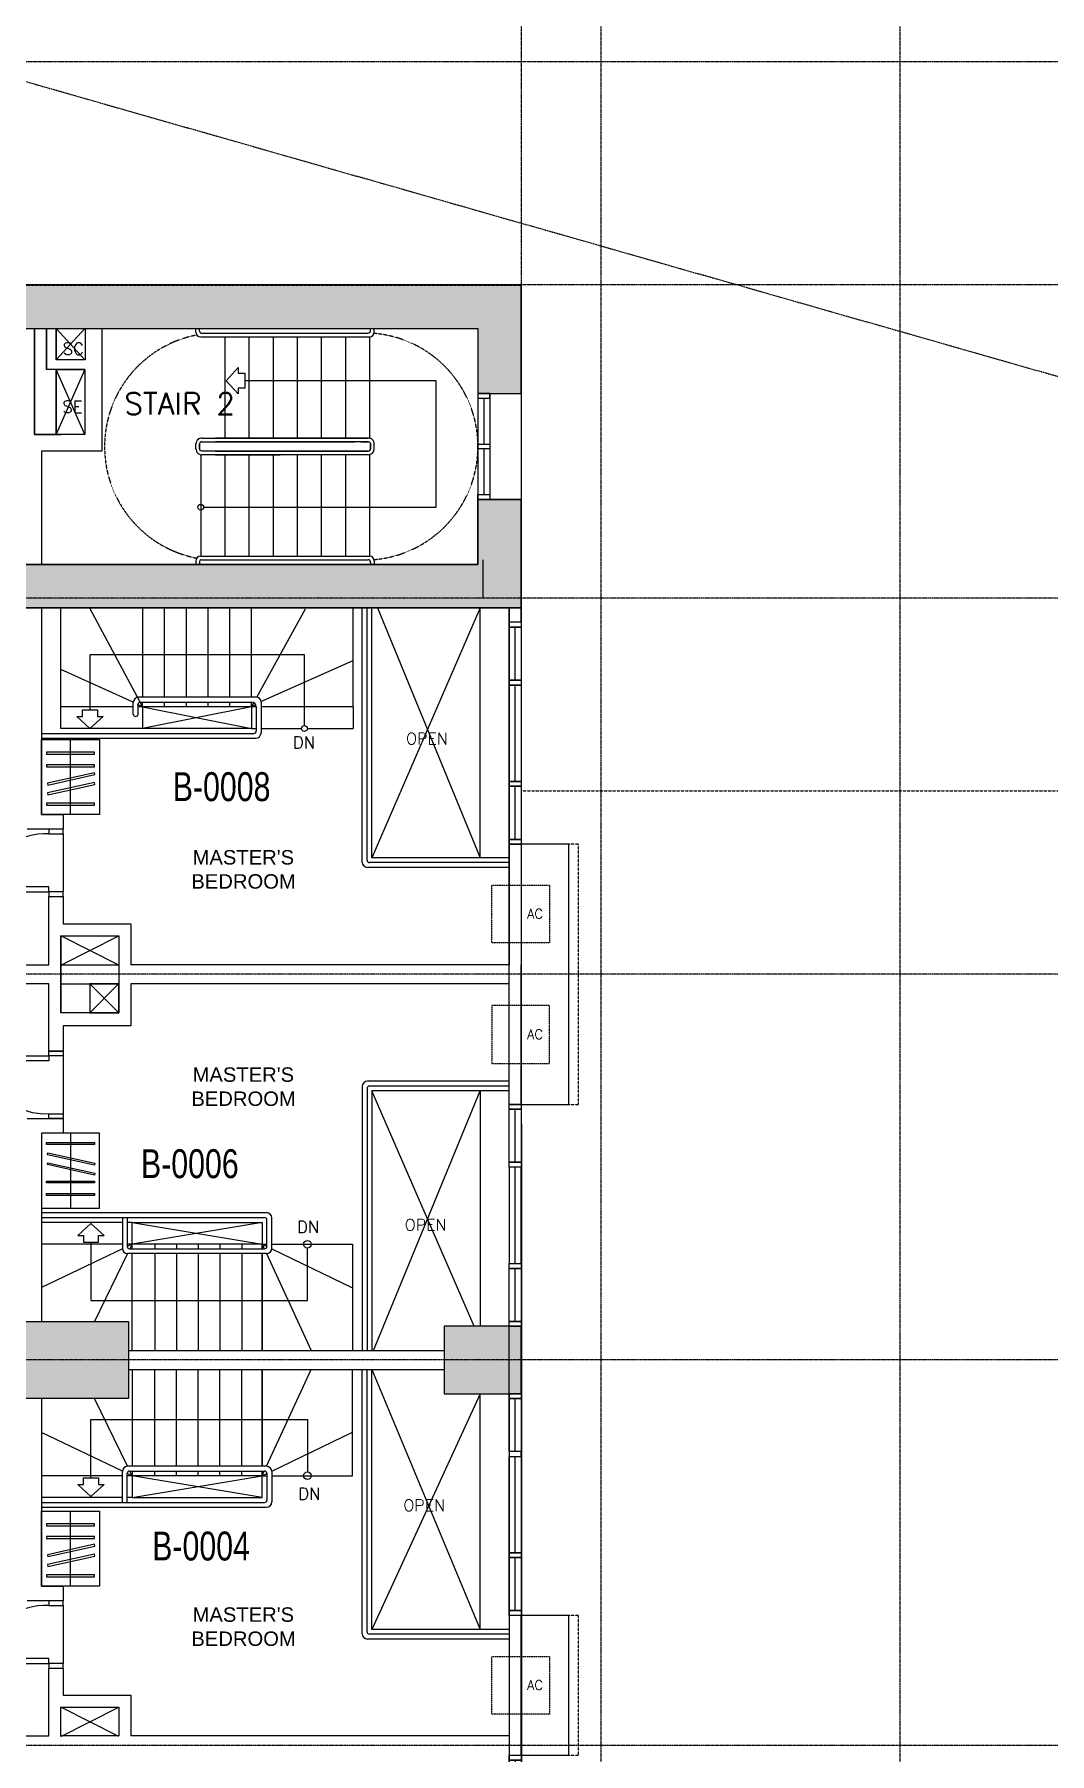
# Model space of a CAD drawing. Header units: inches. Extents: x -189245 to 740841, y -215444 to 469401.
# Drawn here: x -36917 to -26388, y -107064 to -89232 of the extents above; entities that cross this region are included whole.
import ezdxf
from ezdxf.enums import TextEntityAlignment as Align

# ---------------------------------------------------------------- set-up
doc = ezdxf.new("R2010")
doc.units = ezdxf.units.IN
doc.header["$LTSCALE"] = 10
doc.header["$MEASUREMENT"] = 0
for name, pattern in [('GRID NORMAL$0$GRID BASEMENT$0$GRID GROUND$0$GRID$0$$0$PHANTOM', [2.5, 1.25, -0.25, 0.25, -0.25, 0.25, -0.25]), ('HIDDEN', [0.375, 0.25, -0.125]), ('HIDDEN2', [0.1875, 0.125, -0.0625]), ('LEOJ', [0.3, 0.2, -0.1])]:
    doc.linetypes.add(name, pattern=pattern)
for name, color, linetype in [('3', 252, 'Continuous'), ('A - Wheel Stop', 2, 'Continuous'), ('A-BEAM', 1, 'Continuous'), ('A-CMU WALL', 4, 'Continuous'), ('A-COLUMN HATCH', 252, 'Continuous'), ('A-DOOR', 1, 'Continuous'), ('A-EQUIPMENT', 2, 'Continuous'), ('A-EQUIPTMENT', 1, 'Continuous'), ('A-FIX', 1, 'Continuous'), ('A-GRID', 8, 'Continuous'), ('A-HATCH-RC', 252, 'Continuous'), ('A-RAILING', 2, 'Continuous'), ('A-SHEARWALL', 6, 'Continuous'), ('A-STAIR', 1, 'Continuous'), ('A-TEXT', 3, 'Continuous'), ('A-UNIT NUMBER', 2, 'Continuous'), ('A-WINDOW', 2, 'Continuous'), ('CABINET', 1, 'Continuous'), ('COLUMN', 6, 'Continuous'), ('CROM-HATCH', 35, 'Continuous'), ('GRID BASEMENT$0$A-PROPERTY LINE', 1, 'Continuous'), ('TEXT', 3, 'Continuous'), ('TSG- Beam', 4, 'LEOJ'), ('TSG- DIM BODY PLANS', 1, 'Continuous'), ('TSG- plaster', 4, 'Continuous'), ('TSG-DIM_WINDWS', 1, 'Continuous')]:
    doc.layers.add(name, color=color, linetype=linetype)
doc.layers.add('DEFPOINT', color=7, linetype='Continuous', plot=False)
doc.styles.add('ARIAL', font='ARIAL.TTF', dxfattribs={"width": 0.75})
doc.styles.add('PRSP_Simplex', font='simplex.shx')

# ---------------------------------------------------------------- blocks, each defined once
blk = doc.blocks.new('door600')
at = {"color": 2}
for points in [[(50, 150), (100, 150), (100, 750), (50, 750)], [(50, 150), (0, 150), (0, 0), (50, 0)], [(700, 150), (650, 150), (650, 0), (700, 0)]]:
    blk.add_lwpolyline(points, close=True, dxfattribs=at)
at = {"color": 1}
blk.add_arc((100, 198), 552, 355.0209, 90, dxfattribs=at)
blk = doc.blocks.new('A$C0D0123DD')
at = {"layer": 'A - Wheel Stop', "linetype": 'Continuous'}
for points in [[(-125, 1100), (-125, 1050), (0, 1050), (0, 1100)], [(-125, 525), (-125, 575), (0, 575), (0, 525)], [(-125, 0), (-125, 50), (0, 50), (0, 0)]]:
    blk.add_lwpolyline(points, close=True, dxfattribs=at)
at = {"layer": 'A-WINDOW', "color": 1, "linetype": 'Continuous'}
for p, q in [((-125, 1100), (-125, 0)), ((0, 1100), (0, 0))]:
    blk.add_line(p, q, dxfattribs=at)
at = {"layer": 'A-WINDOW', "color": 2, "linetype": 'Continuous'}
for p, q in [((-62, 1050), (-62, 575)), ((-62, 525), (-62, 50))]:
    blk.add_line(p, q, dxfattribs=at)
blk = doc.blocks.new('WINDOW @ SHEARWALL')
at = {"layer": 'A - Wheel Stop', "linetype": 'Continuous'}
blk.add_blockref('A$C0D0123DD', (0, 0), dxfattribs=at)
blk = doc.blocks.new('A$C4AF21D53')
at = {"layer": 'A-CMU WALL'}
for p, q in [((-125, -2150), (-125, 0)), ((0, -2150), (0, 0)), ((-125, -14050), (-125, -11600)), ((0, -14050), (0, -11600))]:
    blk.add_line(p, q, dxfattribs=at)
for points in [[(0, 0), (-125, 0), (-125, -800), (0, -800)], [(0, -5900), (-125, -5900), (-125, -6600), (0, -6600)], [(0, -8900), (-125, -8900), (-125, -11600), (0, -11600)], [(0, -13850), (-125, -13850), (-125, -14050), (0, -14050)]]:
    blk.add_lwpolyline(points, close=True, dxfattribs=at)
at = {"layer": 'A-WINDOW', "color": 2, "linetype": 'Continuous'}
for p, q in [((-62, -1450), (-62, -850)), ((-62, -1500), (-62, -1450)), ((-62, -2100), (-62, -1500)), ((-125, -5900), (-125, -3600)), ((-62, -3650), (-62, -4200)), ((0, -5900), (0, -3600)), ((-62, -4250), (-62, -5250)), ((-62, -5300), (-62, -5850)), ((-62, -6650), (-62, -7200)), ((-62, -7250), (-62, -8250)), ((-62, -8300), (-62, -8850)), ((-125, -10443), (-125, -10350)), ((0, -10443), (0, -10350)), ((-62, -11650), (-62, -12200)), ((-62, -12250), (-62, -13250)), ((-62, -13300), (-62, -13850))]:
    blk.add_line(p, q, dxfattribs=at)
for points in [[(-125, -800), (0, -800), (0, -850), (-125, -850)], [(0, -1450), (-125, -1450), (-125, -1500), (0, -1500)], [(0, -2100), (-125, -2100), (-125, -2150), (0, -2150)], [(-125, -2150), (0, -2150), (0, -2100), (-125, -2100)], [(-125, -3650), (0, -3650), (0, -3600), (-125, -3600)], [(-125, -4250), (0, -4250), (0, -4200), (-125, -4200)], [(0, -5300), (-125, -5300), (-125, -5250), (0, -5250)], [(0, -5850), (-125, -5850), (-125, -5900), (0, -5900)], [(-125, -6650), (0, -6650), (0, -6600), (-125, -6600)], [(0, -7200), (-125, -7200), (-125, -7250), (0, -7250)], [(0, -8250), (-125, -8250), (-125, -8300), (0, -8300)], [(-125, -8900), (0, -8900), (0, -8850), (-125, -8850)], [(-125, -11650), (0, -11650), (0, -11600), (-125, -11600)], [(0, -12200), (-125, -12200), (-125, -12250), (0, -12250)], [(0, -13250), (-125, -13250), (-125, -13300), (0, -13300)]]:
    blk.add_lwpolyline(points, close=True, dxfattribs=at)
at = {"layer": 'A-WINDOW', "color": 1, "linetype": 'Continuous'}
for points in [[(-125, -1450), (0, -1450), (0, -850), (-125, -850)], [(-125, -2100), (0, -2100), (0, -1500), (-125, -1500)], [(-125, -4200), (0, -4200), (0, -3650), (-125, -3650)], [(-125, -5250), (0, -5250), (0, -4250), (-125, -4250)], [(-125, -5850), (0, -5850), (0, -5300), (-125, -5300)], [(-125, -7200), (0, -7200), (0, -6650), (-125, -6650)], [(0, -8250), (-125, -8250), (-125, -7250), (0, -7250)], [(-125, -8850), (0, -8850), (0, -8300), (-125, -8300)], [(-125, -12200), (0, -12200), (0, -11650), (-125, -11650)], [(-125, -13250), (0, -13250), (0, -12250), (-125, -12250)], [(-125, -13850), (0, -13850), (0, -13300), (-125, -13300)]]:
    blk.add_lwpolyline(points, close=True, dxfattribs=at)
blk = doc.blocks.new('A$C39692B5D')
at = {"layer": 'CABINET', "color": 2, "linetype": 'HIDDEN', "ltscale": 500}
blk.add_line((300, 0), (300, 780), dxfattribs=at)
at = {"layer": 'CABINET', "color": 1, "linetype": 'Continuous'}
blk.add_lwpolyline([(600, 0), (0, 0), (0, 780), (600, 780)], close=True, dxfattribs=at)
at = {"layer": 'CABINET', "color": 2}
for points in [[(550, 627), (550, 647), (50, 647), (50, 627)], [(550, 497), (550, 517), (50, 517), (50, 497)], [(553, 415), (549, 435), (61, 327), (65, 307)], [(553, 313), (549, 332), (61, 225), (65, 205)], [(550, 99), (550, 119), (50, 119), (50, 99)]]:
    blk.add_lwpolyline(points, close=True, dxfattribs=at)

msp = doc.modelspace()

# ---------------------------------------------------------------- hatches: boundary and pattern name
at = {"layer": 'COLUMN'}
h = msp.add_hatch(color=253, dxfattribs=at)
h.paths.add_polyline_path([(-43716.96423, -115430.85693), (-43716.96423, -116530.85693), (-43016.96423, -116530.85693), (-43016.96423, -115430.85693)])
h.paths.add_polyline_path([(-37042.0004, -128580.85704), (-35942.00081, -128580.85693), (-35942.00053, -129380.85693), (-37042.0004, -129380.85704)])
h.paths.add_polyline_path([(-43717.0004, -124630.85693), (-42717.0004, -124630.85693), (-42717.0004, -125330.85693), (-43717.0004, -125330.85693)])
h.paths.add_polyline_path([(-43717.0004, -107330.85693), (-42717.0004, -107330.85693), (-42717.0004, -106630.85693), (-43717.0004, -106630.85693)])
h.paths.add_polyline_path([(-43717.0004, -99330.85985), (-42817.0004, -99330.85985), (-42817.0004, -98630.85985), (-43717.0004, -98630.85985)])
h.paths.add_polyline_path([(-43717.0004, -95230.85693), (-42917.0004, -95230.85693), (-42917.0004, -94530.85693), (-43717.0004, -94530.85693)])
h.paths.add_polyline_path([(-22292.0004, -117730.85693), (-21592.0004, -117730.85693), (-21592.0004, -116730.85693), (-22292.0004, -116730.85693)])
h.paths.add_polyline_path([(-10292.0004, -117730.85693), (-9592.0004, -117730.85693), (-9592.0004, -116730.85693), (-10292.0004, -116730.85693)])
h.paths.add_polyline_path([(-13291.64226, -110230.85693), (-12591.64226, -110230.85693), (-12591.64226, -109230.85693), (-13291.64226, -109230.85693)])
h.paths.add_polyline_path([(-16292.0004, -117730.85693), (-15592.0004, -117730.85693), (-15592.0004, -116730.85693), (-16292.0004, -116730.85693)])
h.paths.add_polyline_path([(-37042.0004, -102580.85693), (-35942.00081, -102580.85683), (-35942.00053, -103380.85683), (-37042.0004, -103380.85693)])
h.paths.add_polyline_path([(-32667.0004, -103330.85693), (-31867.0004, -103330.85693), (-31867.0004, -102630.85693), (-32667.0004, -102630.85693)])
h.paths.add_polyline_path([(-32667.0004, -129330.85693), (-31867.0004, -129330.85693), (-31867.0004, -128630.85693), (-32667.0004, -128630.85693)])
h.paths.add_polyline_path([(-19292.0004, -110230.85693), (-18592.0004, -110230.85693), (-18592.0004, -109230.85693), (-19292.0004, -109230.85693)])
h.paths.add_polyline_path([(-25292.0004, -110230.85693), (-24592.0004, -110230.85693), (-24592.0004, -109230.85693), (-25292.0004, -109230.85693)])
h.paths.add_polyline_path([(-28292.00041, -117730.85693), (-27592.00041, -117730.85693), (-27592.00041, -116730.85693), (-28292.00041, -116730.85693)])
h.paths.add_polyline_path([(-10292.0004, -122730.85693), (-9592.0004, -122730.85693), (-9592.0004, -121730.85693), (-10292.0004, -121730.85693)])
h.paths.add_polyline_path([(-16292.0004, -122730.85693), (-15592.0004, -122730.85693), (-15592.0004, -121730.85693), (-16292.0004, -121730.85693)])
h.paths.add_polyline_path([(-22292.0004, -122730.85693), (-21592.0004, -122730.85693), (-21592.0004, -121730.85693), (-22292.0004, -121730.85693)])
h.paths.add_polyline_path([(-28292.00041, -122730.85693), (-27592.00041, -122730.85693), (-27592.00041, -121730.85693), (-28292.00041, -121730.85693)])
h.paths.add_polyline_path([(-32667.0004, -109930.85693), (-31867.0004, -109930.85693), (-31867.0004, -109230.85693), (-32667.0004, -109230.85693)])
h.paths.add_polyline_path([(-43717.0004, -132626.32537), (-42817.0004, -132626.32537), (-42817.0004, -133326.32537), (-43717.0004, -133326.32537)])
h.paths.add_polyline_path([(-43717.0004, -136730.85693), (-42917.0004, -136730.85693), (-42917.0004, -137430.85693), (-43717.0004, -137430.85693)])
h.paths.add_polyline_path([(-32667.0004, -122030.85693), (-32667.0004, -122730.85693), (-31867.0004, -122730.85693), (-31867.0004, -122030.85693)])
edge = h.paths.add_edge_path()
edge.add_line((-32666.24158, -109880.85693), (-32667.0004, -109230.85693))
edge.add_line((-32667.0004, -109230.85693), (-31867.0004, -109230.85693))
at = {"layer": 'TSG- Beam'}
for points in [[(-32317.0004, -92281.32362), (-32317.0004, -92955.85693), (-31867.0004, -92955.85693), (-31867.0004, -91830.85693), (-37042.0004, -91830.85693), (-37042.0004, -92230.85693), (-37042.0004, -92281.32362)], [(-31867.0004, -94731.32362), (-31867.0004, -94056.32362), (-32317.0004, -94056.32362), (-32317.0004, -94730.85693), (-37042.0004, -94730.85693), (-37042.0004, -95180.85693), (-31867.0004, -95180.85693)]]:
    msp.add_hatch(color=254, dxfattribs=at).paths.add_polyline_path(points)

# ---------------------------------------------------------------- linework, layer by layer
at = {"layer": '3', "color": 251, "linetype": 'GRID NORMAL$0$GRID BASEMENT$0$GRID GROUND$0$GRID$0$$0$PHANTOM', "flags": 128}
msp.add_lwpolyline([(7365.33214, -102410.09833), (6901.34932, -111087.70284), (7283.00817, -123191.68716), (8258.22275, -131262.98548), (-46405.56199, -144611.52616), (-47662.69608, -137766.00106), (-48617.76909, -130468.23184), (-49198.13495, -123131.14962), (-49401.71809, -115793.97347), (-49225.53343, -108466.09117), (-48670.94761, -101137.04386), (-47743.29586, -93855.89956), (-46509.51481, -87006.12699), (7384.28652, -102402.90192)], dxfattribs=at)
at = {"layer": 'A-BEAM', "color": 4}
msp.add_lwpolyline([(-31867.0004, -105630.8603), (-31992.0004, -105630.8603), (-31992.0004, -107080.85737), (-31867.0004, -107080.85737)], close=True, dxfattribs=at)
at = {"layer": 'A-CMU WALL', "linetype": 'Continuous'}
for p, q in [((-36691.99139, -92281.32362), (-36691.99139, -92606.32362)), ((-36691.99139, -92706.32362), (-36691.99139, -93380.05326)), ((-31867.0004, -106880.85693), (-31867.0004, -107080.85693))]:
    msp.add_line(p, q, dxfattribs=at)
at = {"layer": 'A-CMU WALL', "color": 1, "linetype": 'Continuous'}
for p, q in [((-36392.98237, -92281.32362), (-36691.99139, -92606.32362)), ((-36392.98237, -92606.32362), (-36691.99139, -92281.32362)), ((-36392.98237, -92706.32362), (-36691.99139, -93380.05326)), ((-36392.53856, -93381.05326), (-36691.99139, -92706.32362))]:
    msp.add_line(p, q, dxfattribs=at)
at = {"layer": 'A-CMU WALL', "color": 1}
for p, q in [((-33417.0004, -95071.88939), (-33412.28131, -95080.85693)), ((-32292.1804, -95180.85694), (-33417.0004, -97771.88939)), ((-33359.65721, -95180.85693), (-32292.1804, -97771.88939)), ((-32292.1804, -97771.88939), (-32292.1804, -95180.85694)), ((-32357.29843, -102630.85693), (-33417.0004, -100189.8244)), ((-33400.85613, -102880.85693), (-32292.1804, -100189.8244)), ((-33417.0004, -103080.85693), (-32292.1804, -105774.88717)), ((-32292.1804, -103330.85693), (-33417.0004, -105774.88717))]:
    msp.add_line(p, q, dxfattribs=at)
at = {"layer": 'A-CMU WALL'}
for p, q in [((-31867.0004, -95080.85693), (-31867.14229, -95330.85985)), ((-31992.03657, -97630.85985), (-31992.03657, -98880.85693)), ((-31867.0004, -97630.85985), (-31867.0004, -99080.85693)), ((-36642.0004, -98884.39185), (-36642.0004, -99200.31022)), ((-31867.0004, -100330.85401), (-31867.0004, -98880.85693)), ((-31867.0004, -103077.41043), (-31867.14229, -102627.40751)), ((-31867.0004, -102877.41043), (-31867.14229, -103327.41335)), ((-31867.0004, -105630.85985), (-31867.0004, -107080.85693))]:
    msp.add_line(p, q, dxfattribs=at)
at = {"layer": 'A-CMU WALL', "ltscale": 100}
msp.add_line((-31867.0004, -99230.85693), (-31867.0004, -99080.85693), dxfattribs=at)
at = {"layer": 'A-CMU WALL', "linetype": 'Continuous'}
for points in [[(-36392.98237, -92706.32362), (-36791.99139, -92706.32362), (-36791.99139, -92281.32362)], [(-36392.98237, -92606.32362), (-36691.99139, -92606.32362)]]:
    msp.add_lwpolyline(points, dxfattribs=at)
at = {"layer": 'A-CMU WALL', "color": 8, "linetype": 'Continuous'}
msp.add_lwpolyline([(-36392.98237, -92706.32362), (-36691.99139, -92706.32362)], dxfattribs=at)
at = {"layer": 'A-CMU WALL'}
for points in [[(-36642.0004, -98883.24286), (-36642.0004, -99380.87881), (-36641.97837, -98884.88939), (-36642.00069, -98580.88924), (-36041.86194, -98580.88939), (-36041.86194, -99080.71293), (-36041.86194, -99080.71293), (-36041.86194, -99080.71293), (-36041.86194, -99380.88939), (-36642.0004, -99380.87881), (-36642.0004, -98883.24286), (-36642.0004, -98883.24286)], [(-36642.0004, -98580.86183), (-36642.0004, -99381.85197)]]:
    msp.add_lwpolyline(points, dxfattribs=at)
for points in [[(-36042.03657, -99080.85693), (-36042.03657, -99381.85693), (-36642.0004, -99381.85693), (-36642.0004, -99080.85693)], [(-36042.0004, -106880.85693), (-36642.0004, -106880.85693), (-36642.0004, -106580.85693), (-36042.0004, -106580.85693)]]:
    msp.add_lwpolyline(points, close=True, dxfattribs=at)
at = {"layer": 'A-COLUMN HATCH'}
msp.add_line((-32267.0004, -94680.85693), (-32267.0004, -95080.85693), dxfattribs=at)
at = {"layer": 'A-DOOR'}
for p, q in [((-36617.0004, -99818.90333), (-36617.0004, -100427.87087)), ((-36617.0004, -105527.87323), (-36617.0004, -106127.87323))]:
    msp.add_line(p, q, dxfattribs=at)
at = {"layer": 'A-EQUIPMENT', "ltscale": 100}
for points in [[(-31872.91381, -100330.85395), (-31372.91381, -100330.85395), (-31372.91381, -97630.8598), (-31872.9138, -97630.8598)], [(-31872.91381, -107080.85687), (-31372.91381, -107080.85687), (-31372.91381, -105630.8598), (-31872.9138, -105630.8598)]]:
    msp.add_lwpolyline(points, dxfattribs=at)
at = {"layer": 'A-EQUIPTMENT', "linetype": 'HIDDEN'}
for points in [[(-31372.91381, -100330.85395), (-31272.91381, -100330.85395), (-31272.91381, -97630.8598), (-31372.91381, -97630.8598)], [(-31372.91381, -107080.85687), (-31272.91381, -107080.85687), (-31272.91381, -105630.8598), (-31372.91381, -105630.8598)]]:
    msp.add_lwpolyline(points, dxfattribs=at)
at = {"layer": 'A-EQUIPTMENT', "color": 1, "linetype": 'HIDDEN2'}
for points in [[(-31572.9138, -98655.85687), (-32172.9138, -98655.85687), (-32172.9138, -98055.85687), (-31572.9138, -98055.85687)], [(-31572.9138, -99305.85687), (-32172.9138, -99305.85687), (-32172.9138, -99905.85687), (-31572.9138, -99905.85687)], [(-31572.9138, -106655.85687), (-32172.9138, -106655.85687), (-32172.9138, -106055.85687), (-31572.9138, -106055.85687)]]:
    msp.add_lwpolyline(points, close=True, dxfattribs=at)
at = {"layer": 'A-FIX', "color": 1}
for p, q in [((-36642.0004, -98884.39184), (-36042.0004, -98580.86183)), ((-36042.0004, -98884.38694), (-36641.92806, -98580.86183)), ((-36042.03657, -99077.32692), (-36341.86194, -99380.30116)), ((-36341.7906, -99080.93479), (-36042.03657, -99381.85693)), ((-36642.0004, -106884.39184), (-36042.0004, -106580.86183)), ((-36042.0004, -106884.39184), (-36641.92806, -106580.86183))]:
    msp.add_line(p, q, dxfattribs=at)
for points in [[(-36641.92806, -98580.85693), (-36042.0004, -98580.86183), (-36042.0004, -98884.38694), (-36642.0004, -98884.38694)], [(-36341.93117, -99380.8841), (-36041.86194, -99380.88727), (-36041.86194, -99080.93479), (-36341.86194, -99080.93479)]]:
    msp.add_lwpolyline(points, close=True, dxfattribs=at)
at = {"layer": 'A-GRID', "linetype": 'GRID NORMAL$0$GRID BASEMENT$0$GRID GROUND$0$GRID$0$$0$PHANTOM'}
for p, q in [((-31042.0004, -82882.74088), (-31042.0004, -143550.89361)), ((-27942.0004, -82882.74088), (-27942.00042, -143550.89361)), ((-31867.0004, -84382.67838), (-31867.0004, -143551.15966)), ((8258.22275, -89518.32359), (-53786.76847, -89518.32359)), ((8258.22275, -91830.8569), (-53786.76847, -91830.8569)), ((8258.22275, -95080.8569), (-53786.76847, -95080.8569)), ((8258.22275, -98980.8569), (-53786.76847, -98980.8569)), ((8258.22275, -102980.8569), (-53786.76847, -102980.8569)), ((8258.22275, -106980.8569), (-53786.76847, -106980.8569)), ((8258.22275, -106980.8569), (-53786.76847, -106980.8569))]:
    msp.add_line(p, q, dxfattribs=at)
at = {"layer": 'A-HATCH-RC', "color": 4, "lineweight": 0, "ltscale": 500}
for p, q in [((-31867.0004, -98880.85693), (-31867.0004, -97630.85985)), ((-31867.0004, -99080.85693), (-31867.0004, -100330.85401)), ((-31867.0004, -106880.85693), (-31867.0004, -105630.85985))]:
    msp.add_line(p, q, dxfattribs=at)
at = {"layer": 'A-RAILING'}
for p, q in [((-33517.0004, -95080.85693), (-33517.0004, -95071.88939)), ((-33517.0004, -97816.88939), (-33517.0004, -95180.85693)), ((-33467.0004, -95080.85693), (-33467.0004, -95071.88939)), ((-33467.0004, -97796.88939), (-33467.0004, -95180.85693)), ((-34616.0004, -96106.82448), (-35836.0004, -96106.82448)), ((-35891.0004, -96281.82448), (-35891.0004, -96161.82448)), ((-35841.0004, -96281.82448), (-35841.0004, -96181.82448)), ((-35816.0004, -96156.82448), (-34666.0004, -96156.82448)), ((-34616.0004, -96206.82448), (-34616.0004, -96457.10414)), ((-34566.0004, -96156.82448), (-34566.0004, -96477.10414)), ((-36842.0004, -96482.10414), (-34641.0004, -96482.10414)), ((-36842.0004, -96532.10414), (-34621.0004, -96532.10414)), ((-31996.14965, -97871.88939), (-33462.0004, -97871.88939)), ((-31996.14965, -97821.88939), (-33442.0004, -97821.88939)), ((-33517.0004, -100144.8244), (-33517.0004, -102880.85693)), ((-33467.0004, -100164.8244), (-33467.0004, -102880.85693)), ((-31996.14965, -100089.8244), (-33462.0004, -100089.8244)), ((-31996.14965, -100139.8244), (-33442.0004, -100139.8244)), ((-36841.99998, -101452.88308), (-34509.50116, -101452.88308)), ((-36841.99998, -101502.88308), (-34529.50116, -101502.88308)), ((-36004.58881, -101502.88308), (-36004.58881, -101822.88308)), ((-35954.58881, -101502.88308), (-35954.58881, -101802.88308)), ((-34504.50116, -101802.88308), (-34504.50116, -101527.88308)), ((-34454.50116, -101822.88308), (-34454.50116, -101507.88308)), ((-34509.50116, -101877.88308), (-35949.58881, -101877.88308)), ((-35929.58881, -101827.88308), (-34529.50116, -101827.88308)), ((-33517.0004, -105819.88717), (-33517.0004, -103080.85693)), ((-33467.0004, -105799.88717), (-33467.0004, -103080.85693)), ((-34509.50116, -104083.83071), (-35949.58881, -104083.83071)), ((-35929.58881, -104133.83071), (-34529.50116, -104133.83071)), ((-36004.58881, -104458.83071), (-36004.58881, -104138.83071)), ((-35954.58881, -104458.83071), (-35954.58881, -104158.83071)), ((-34504.50116, -104158.83071), (-34504.50116, -104433.83071)), ((-34454.50116, -104138.83071), (-34454.50116, -104453.83071)), ((-36841.99998, -104458.83071), (-34529.50116, -104458.83071)), ((-36841.99998, -104508.83071), (-34509.50116, -104508.83071)), ((-31992.21731, -105874.88717), (-33462.0004, -105874.88717)), ((-31992.21731, -105824.88717), (-33442.0004, -105824.88717))]:
    msp.add_line(p, q, dxfattribs=at)
at = {"layer": 'A-RAILING', "color": 1}
for p, q in [((-33417.0004, -95080.85693), (-33417.0004, -95071.88939)), ((-33417.0004, -97771.88939), (-33417.0004, -95180.85693)), ((-31996.14965, -97771.88939), (-33417.0004, -97771.88939)), ((-31996.14965, -100189.8244), (-33417.0004, -100189.8244)), ((-33417.0004, -100189.8244), (-33417.0004, -102880.85693)), ((-33417.0004, -105774.88717), (-33417.0004, -103080.85693)), ((-31992.21731, -105774.88717), (-33417.0004, -105774.88717))]:
    msp.add_line(p, q, dxfattribs=at)
at = {"layer": 'A-RAILING'}
for centre, radius, start, end in [((-35836.0004, -96161.82448), 55, 90, 180), ((-34616.0004, -96156.82448), 50, 0, 90), ((-35866.0004, -96281.82448), 25, 180, 0), ((-35816.0004, -96181.82448), 25, 90, 180), ((-34666.0004, -96206.82448), 50, 0, 90), ((-34641.0004, -96457.10414), 25, 270, 0), ((-34621.0004, -96477.10414), 55, 270, 0), ((-33462.0004, -97816.88939), 55, 180, 270), ((-33442.0004, -97796.88939), 25, 180, 270), ((-33462.0004, -100144.8244), 55, 90, 180), ((-33442.0004, -100164.8244), 25, 90, 180), ((-34509.50116, -101507.88308), 55, 0, 90), ((-34529.50116, -101527.88308), 25, 0, 90), ((-35929.58881, -101802.88308), 25, 180, 270), ((-34529.50116, -101802.88308), 25, 270, 0), ((-35949.58881, -101822.88308), 55, 180, 270), ((-34509.50116, -101822.88308), 55, 270, 0), ((-35949.58881, -104138.83071), 55, 90, 180), ((-35929.58881, -104158.83071), 25, 90, 180), ((-34529.50116, -104158.83071), 25, 0, 90), ((-34509.50116, -104138.83071), 55, 0, 90), ((-34529.50116, -104433.83071), 25, 270, 0), ((-34509.50116, -104453.83071), 55, 270, 0), ((-33462.0004, -105819.88717), 55, 180, 270), ((-33442.0004, -105799.88717), 25, 180, 270)]:
    msp.add_arc(centre, radius, start, end, dxfattribs=at)
at = {"layer": 'A-SHEARWALL'}
for p, q in [((-31867.0004, -91830.85693), (-37042.0004, -91830.85693)), ((-31867.0004, -92957.73353), (-31867.0004, -91830.85693)), ((-31867.0004, -94005.85693), (-31867.0004, -94680.85693)), ((-31867.0004, -94680.85693), (-31867.0004, -94680.85693)), ((-31867.0004, -94680.85693), (-31867.0004, -95080.85693))]:
    msp.add_line(p, q, dxfattribs=at)
at = {"layer": 'A-SHEARWALL', "color": 6}
msp.add_lwpolyline([(-32317.0004, -92281.32362), (-32317.0004, -92955.85693), (-31867.0004, -92955.85693), (-31867.0004, -92330.85693), (-31867.0004, -92330.85693), (-31867.0004, -91830.85693), (-37042.0004, -91830.85693), (-37042.0004, -92281.32362), (-37042.0004, -92281.32362), (-37042.0004, -92281.32362), (-32317.0004, -92281.32362)], dxfattribs=at)
at = {"layer": 'A-SHEARWALL', "color": 4, "linetype": 'Continuous'}
msp.add_lwpolyline([(-37042.0004, -94730.85693), (-32317.0004, -94730.85693), (-32317.0004, -94056.32362), (-31867.0004, -94056.32362), (-31867.0004, -94731.32362), (-31867.0004, -94731.32362), (-31867.0004, -95180.85693), (-37042.0004, -95180.85693), (-37042.0004, -94730.8569), (-37042.0004, -94730.8569), (-37042.0004, -94730.8569)], dxfattribs=at)
at = {"layer": 'A-STAIR', "color": 2, "linetype": 'Continuous'}
for p, q in [((-35241.82603, -92318.85689), (-35241.82603, -92280.85689)), ((-35183.82603, -92330.85689), (-33459.82596, -92330.85689)), ((-33429.82596, -92300.85689), (-33429.82596, -92280.85689)), ((-33391.82596, -92318.85689), (-33391.82596, -92280.85689)), ((-35191.82603, -92368.85689), (-33441.82596, -92368.85689)), ((-35178.82606, -93418.3578), (-33454.82601, -93418.35599)), ((-33454.82596, -93418.35689), (-35038.82595, -93418.35689)), ((-35241.82593, -93529.35787), (-35241.82599, -93480.35787)), ((-35203.82603, -93480.35689), (-35203.82592, -93530.3569)), ((-35178.82602, -93456.3578), (-33594.82603, -93456.35599)), ((-33454.82596, -93554.35599), (-35100.69623, -93554.35771)), ((-35038.82596, -93592.35689), (-34369.01226, -93592.35689)), ((-33454.82596, -93456.35689), (-35038.82595, -93456.35689)), ((-35038.82584, -93554.35689), (-33454.82596, -93554.35689)), ((-33454.82579, -93592.35599), (-34264.63956, -93592.35676)), ((-33429.82592, -93480.35596), (-33429.82597, -93530.35597)), ((-33391.82586, -93529.35599), (-33391.82592, -93480.35592)), ((-35191.82596, -94642.8569), (-33441.82596, -94642.8569)), ((-35183.82596, -94680.8569), (-33459.82596, -94680.8569)), ((-35241.82596, -94692.8569), (-35241.82596, -94730.8569)), ((-35203.82596, -94700.8569), (-35203.82596, -94730.8569)), ((-33429.82596, -94710.8569), (-33429.82596, -94730.8569)), ((-33391.82596, -94692.8569), (-33391.82596, -94730.8569))]:
    msp.add_line(p, q, dxfattribs=at)
at = {"layer": 'A-STAIR', "linetype": 'Continuous'}
msp.add_line((-33283.13253, -94730.69414), (-33283.13253, -94730.69414), dxfattribs=at)
at = {"layer": 'A-STAIR'}
for p, q in [((-36641.85851, -96431.82448), (-36641.85851, -95180.85693)), ((-35821.00152, -96156.82223), (-36338.23886, -95189.82448)), ((-35791.0004, -96106.82448), (-35791.0004, -95189.82448)), ((-35566.0004, -96106.82448), (-35566.0004, -95189.82448)), ((-35341.0004, -96106.82448), (-35341.0004, -95189.82448)), ((-35116.0004, -96106.82448), (-35116.0004, -95189.82448)), ((-34891.0004, -96106.82448), (-34891.0004, -95189.82448)), ((-34666.0004, -96106.82448), (-34666.0004, -95189.82448)), ((-34611.45906, -96107.65841), (-34106.6504, -95189.82448)), ((-33973.57423, -95080.85693), (-33967.0004, -95068.90451)), ((-33611.0004, -96206.82448), (-33611.0004, -95180.85693)), ((-34566.83433, -96152.28314), (-33611.0004, -95726.85341)), ((-35890.78249, -96156.93343), (-36641.82387, -95818.95663)), ((-35891.0004, -96206.82448), (-36641.84579, -96206.82448)), ((-35891.0004, -96206.82448), (-36641.84579, -96206.82448)), ((-35795.89145, -96207.04238), (-35845.89145, -96182.04238)), ((-34616.0004, -96206.82448), (-35841.0004, -96206.82448)), ((-35795.89145, -96207.04238), (-35820.89145, -96157.04238)), ((-35795.89145, -96207.04238), (-35795.89145, -96157.04238)), ((-34666.0004, -96206.82448), (-35795.89145, -96431.82448)), ((-35795.89145, -96207.04238), (-35795.89145, -96431.82448)), ((-35795.89145, -96207.04238), (-34666.0004, -96431.82448)), ((-35566.0004, -96206.82448), (-35566.0004, -96156.82448)), ((-35341.0004, -96206.82448), (-35341.0004, -96156.82448)), ((-35116.0004, -96206.82448), (-35116.0004, -96156.82448)), ((-34891.0004, -96206.82448), (-34891.0004, -96156.82448)), ((-34666.0004, -96206.82448), (-34666.0004, -96156.82448)), ((-34666.0004, -96206.82448), (-34638.56576, -96156.94331)), ((-34666.0004, -96206.82448), (-34616.11923, -96179.38983)), ((-33611.0004, -96206.82448), (-34566.0004, -96206.82448)), ((-33611.0004, -96206.82448), (-33611.0004, -96431.82448)), ((-34666.0004, -96431.82448), (-34616.0004, -96431.82448)), ((-34566.0004, -96431.82448), (-34146.0004, -96431.82448)), ((-34086.0004, -96431.82448), (-33611.0004, -96431.82448)), ((-32292.1804, -100189.8244), (-32292.1804, -102630.85693)), ((-36004.50057, -101780.85694), (-36842.00029, -101780.85694)), ((-35904.50057, -101780.85694), (-35954.50057, -101780.85694)), ((-35904.50057, -101827.88308), (-35904.50057, -101780.85694)), ((-34554.50116, -101780.85694), (-34504.50116, -101780.85694)), ((-34554.50116, -101827.88308), (-34554.50116, -101780.85694)), ((-34454.50116, -101780.85694), (-33617.00116, -101780.85694)), ((-33617.00116, -101780.85694), (-33617.00116, -102880.85693)), ((-35904.50057, -102880.85693), (-35904.50057, -101877.88308)), ((-34554.50116, -102880.85693), (-34554.50116, -101877.88308)), ((-35904.50057, -103080.85686), (-35904.50057, -104083.83071)), ((-34554.50116, -103080.85686), (-34554.50116, -104083.83071)), ((-33617.00116, -104180.85686), (-33617.00116, -103080.85686)), ((-32292.1804, -105771.88939), (-32292.1804, -103330.85686)), ((-35904.50057, -104133.83071), (-35904.50057, -104180.85686)), ((-34554.50116, -104133.83071), (-34554.50116, -104180.85686)), ((-36004.50057, -104180.85686), (-36842.00029, -104180.85686)), ((-35904.50057, -104180.85686), (-35954.50057, -104180.85686)), ((-34554.50116, -104180.85686), (-34504.50116, -104180.85686)), ((-34454.50116, -104180.85686), (-33617.00116, -104180.85686))]:
    msp.add_line(p, q, dxfattribs=at)
at = {"layer": 'A-STAIR', "color": 2, "linetype": 'Continuous'}
for points in [[(-35203.82603, -92310.85689), (-35203.82603, -92281.03689)], [(-34264.63956, -93592.35676), (-35178.82586, -93592.3578)]]:
    msp.add_lwpolyline(points, dxfattribs=at)
at = {"layer": 'A-STAIR', "linetype": 'Continuous'}
for points in [[(-34941.82596, -92368.85689), (-34941.82596, -93418.35755)], [(-34691.82596, -92368.85689), (-34691.82596, -93418.35729)], [(-34441.82596, -92368.85689), (-34441.82596, -93418.35703)], [(-34191.82596, -92368.85689), (-34191.82596, -93418.35703)], [(-33941.82596, -92368.85689), (-33941.82596, -93418.3565)], [(-33691.82596, -92368.85689), (-33691.82596, -93418.35624)], [(-33441.82596, -92368.85689), (-33441.82596, -93419.54996)], [(-35191.82596, -93592.35696), (-35191.82596, -94642.8569)], [(-34941.82596, -93592.35696), (-34941.82596, -94642.8569)], [(-34691.82596, -93592.35696), (-34691.82596, -94642.8569)], [(-34441.82596, -93592.35696), (-34441.82596, -94642.8569)], [(-34191.82596, -93592.35669), (-34191.82596, -94642.8569)], [(-33941.82596, -93592.35645), (-33941.82596, -94642.8569)], [(-33691.82596, -93592.35622), (-33691.82596, -94642.8569)], [(-33441.82596, -93591.00015), (-33441.82596, -94642.8569)]]:
    msp.add_lwpolyline(points, dxfattribs=at)
at = {"layer": 'A-STAIR', "color": 2}
for points in [[(-34802.44739, -92960.3569), (-34926.75213, -92823.8569), (-34802.44739, -92687.3569), (-34802.44739, -92745.8569), (-34733.62727, -92745.8569), (-34733.62727, -92901.8569), (-34802.44739, -92901.8569)], [(-36204.5004, -96307.51974), (-36341.0004, -96431.82448), (-36477.5004, -96307.51974), (-36419.0004, -96307.51974), (-36419.0004, -96238.69961), (-36263.0004, -96238.69961), (-36263.0004, -96307.51974)]]:
    msp.add_lwpolyline(points, close=True, dxfattribs=at)
at = {"layer": 'A-STAIR'}
for points in [[(-35161.82596, -94136.8569), (-32748.7062, -94136.85689), (-32748.7062, -92823.85689), (-34733.62727, -92823.8569)], [(-34116.0004, -95667.26467), (-36341.0004, -95665.60422), (-36341.0004, -96238.69961)], [(-34116.0004, -96401.82448), (-34116.0004, -95667.26467)], [(-34666.0004, -96206.82448), (-34666.0004, -96431.82448), (-36641.85851, -96431.82448)], [(-36004.50057, -101555.85694), (-36842.00029, -101555.85694)], [(-35904.50057, -101555.85694), (-35954.50057, -101555.85694)], [(-34554.50116, -101555.85694), (-35904.50057, -101780.85694)], [(-35904.50057, -101555.85694), (-34554.50116, -101780.85694)], [(-35904.50057, -101780.85694), (-35954.4312, -101804.74413)], [(-35904.50057, -101780.85694), (-35927.43089, -101827.88308)], [(-35667.00038, -101780.85694), (-35667.00038, -101827.88308)], [(-35442.00038, -101780.85694), (-35442.00038, -101827.88308)], [(-35217.00038, -101780.85694), (-35217.00038, -101827.88308)], [(-34992.00038, -101780.85694), (-34992.00038, -101827.88308)], [(-34767.00038, -101780.85694), (-34767.00038, -101827.88308)], [(-34554.50116, -101780.85694), (-34504.57637, -101804.82079)], [(-34554.50116, -101780.85694), (-34532.83274, -101827.88308)], [(-34554.50116, -101827.88308), (-34554.50116, -101780.85694)], [(-36004.20709, -101828.55729), (-36842.00057, -102229.36408)], [(-35951.78809, -101877.83549), (-36294.58695, -102580.85686)], [(-35667.00038, -101877.88308), (-35667.00038, -102880.85693)], [(-35442.00038, -101877.88308), (-35442.00038, -102880.85693)], [(-35217.00038, -101877.88308), (-35217.00038, -102880.85693)], [(-34992.00038, -101877.88308), (-34992.00038, -102880.85693)], [(-34767.00038, -101877.88308), (-34767.00038, -102880.85693)], [(-34554.50116, -102880.85693), (-34554.50116, -101877.88308)], [(-34509.79404, -101877.88308), (-34047.64982, -102880.85693)], [(-34454.81052, -101828.70836), (-33617.00116, -102230.85614)], [(-35667.00038, -104083.83071), (-35667.00038, -103080.85686)], [(-35442.00038, -104083.83071), (-35442.00038, -103080.85686)], [(-35217.00038, -104083.83071), (-35217.00038, -103080.85686)], [(-34992.00038, -104083.83071), (-34992.00038, -103080.85686)], [(-34767.00038, -104083.83071), (-34767.00038, -103080.85686)], [(-34554.50116, -103080.85686), (-34554.50116, -104083.83071)], [(-34509.79404, -104083.83071), (-34047.64982, -103080.85686)], [(-35951.78809, -104083.8783), (-36294.58695, -103380.85693)], [(-36004.20709, -104133.1565), (-36842.00057, -103732.34972)], [(-34454.81052, -104133.00543), (-33617.00116, -103730.85765)], [(-35904.50057, -104180.85686), (-35927.43089, -104133.83071)], [(-35667.00038, -104180.85686), (-35667.00038, -104133.83071)], [(-35442.00038, -104180.85686), (-35442.00038, -104133.83071)], [(-35217.00038, -104180.85686), (-35217.00038, -104133.83071)], [(-34992.00038, -104180.85686), (-34992.00038, -104133.83071)], [(-34767.00038, -104180.85686), (-34767.00038, -104133.83071)], [(-34554.50116, -104180.85686), (-34532.83274, -104133.83071)], [(-34554.50116, -104133.83071), (-34554.50116, -104180.85686)], [(-35904.50057, -104180.85686), (-35954.4312, -104156.96966)], [(-34554.50116, -104405.85686), (-35904.50057, -104180.85686)], [(-35904.50057, -104405.85686), (-34554.50116, -104180.85686)], [(-34554.50116, -104180.85686), (-34504.57637, -104156.893)], [(-36004.50057, -104405.85686), (-36842.00029, -104405.85686)], [(-35904.50057, -104405.85686), (-35954.50057, -104405.85686)]]:
    msp.add_lwpolyline(points, dxfattribs=at)
at = {"layer": 'A-STAIR', "color": 2, "linetype": 'Continuous'}
for points in [[(-35100.69623, -93554.35771), (-35178.8259, -93554.3578, -0.4142135624), (-35203.82593, -93529.35783), (-35203.82599, -93480.35783)], [(-33532.95564, -93456.35503), (-33454.82596, -93456.35503, -0.4142135624), (-33429.82596, -93481.35503), (-33429.82596, -93530.35503)], [(-33532.95564, -93554.35689), (-33454.82596, -93554.35689, 0.4142135624), (-33429.82596, -93529.35689), (-33429.82596, -93480.35689)]]:
    msp.add_lwpolyline(points, format="xyb", dxfattribs=at)
at = {"layer": 'A-STAIR', "color": 2, "elevation": 0}
for points in [[(-36194.62505, -101689.2853), (-36331.12505, -101564.98057), (-36467.62505, -101689.2853), (-36409.12505, -101689.2853), (-36409.12505, -101758.10543), (-36253.12505, -101758.10543), (-36253.12505, -101689.2853)], [(-36194.62505, -104272.42849), (-36331.12505, -104396.73322), (-36467.62505, -104272.42849), (-36409.12505, -104272.42849), (-36409.12505, -104203.60836), (-36253.12505, -104203.60836), (-36253.12505, -104272.42849)]]:
    msp.add_lwpolyline(points, close=True, dxfattribs=at)
at = {"layer": 'A-STAIR', "elevation": 0}
for points in [[(-34554.50116, -101780.85694), (-35904.50057, -101780.85694), (-35904.50057, -101555.85694)], [(-36331.12505, -101764.37849), (-36331.12505, -102364.7483), (-34085.8565, -102364.7483), (-34085.8565, -101819.88738)], [(-34554.50116, -101780.85694), (-34554.50116, -101827.88308)], [(-34554.50116, -101877.88308), (-34554.50116, -102880.85693)], [(-34554.50116, -104083.83071), (-34554.50116, -103080.85686)], [(-36331.12505, -104197.3353), (-36331.12505, -103596.96549), (-34085.8565, -103596.96549), (-34085.8565, -104141.82641)], [(-34554.50116, -104180.85686), (-34554.50116, -104133.83071)], [(-34554.50116, -104180.85686), (-35904.50057, -104180.85686), (-35904.50057, -104405.85686)]]:
    msp.add_lwpolyline(points, dxfattribs=at)
at = {"layer": 'A-STAIR', "color": 2}
for centre, radius in [((-35191.82596, -94136.8569), 30), ((-34116.0004, -96431.82448), 30), ((-34085.75116, -101780.85694), 39.03059), ((-34085.75116, -104180.85686), 39.03059)]:
    msp.add_circle(centre, radius, dxfattribs=at)
at = {"layer": 'A-STAIR', "linetype": 'HIDDEN'}
for centre, radius, start, end in [((-35011.73182, -93507.34065), 1177.34766, 100.710419709, 259.191458587), ((-33493.93037, -93506.28014), 1177.10478, 274.882122782, 85.129784507)]:
    msp.add_arc(centre, radius, start, end, dxfattribs=at)
at = {"layer": 'A-STAIR', "color": 2, "linetype": 'Continuous'}
for centre, radius, start, end in [((-35191.82603, -92318.85689), 50, 180, 270), ((-35183.82603, -92310.85689), 20, 180, 270), ((-33459.82596, -92300.85689), 30, 270, 0), ((-33441.82596, -92318.85689), 50, 270, 0), ((-35179.67298, -93480.50434), 62.15322, 89.219198793, 179.864073572), ((-35179.67294, -93480.50525), 62.15322, 89.219278682, 179.864138814), ((-33453.97897, -93480.50344), 62.15322, 0.13599167, 90.780866447), ((-35178.82593, -93529.3578), 63, 180.000065242, 270.000065247), ((-35179.66297, -93480.50591), 24.16352, 88.015038917, 179.646648739), ((-35179.66293, -93480.50682), 24.16352, 88.015137754, 179.646713982), ((-33454.82586, -93529.35599), 63, 270.000065247, 0.000065242), ((-35191.82596, -94692.8569), 50, 90, 180), ((-35183.82596, -94700.8569), 20, 90, 180), ((-33459.82596, -94710.8569), 30, 0, 90), ((-33441.82596, -94692.8569), 50, 0, 90)]:
    msp.add_arc(centre, radius, start, end, dxfattribs=at)
at = {"layer": 'COLUMN', "linetype": 'Continuous'}
for points in [[(-37042.0004, -102580.85693), (-35942.00081, -102580.85683), (-35942.00053, -103380.85683), (-37042.0004, -103380.85693)], [(-32667.0004, -103330.85693), (-31867.0004, -103330.85693), (-31867.0004, -102630.85693), (-32667.0004, -102630.85693)]]:
    msp.add_lwpolyline(points, close=True, dxfattribs=at)
at = {"layer": 'CROM-HATCH', "color": 150, "linetype": 'Continuous'}
msp.add_line((-36341.99556, -98580.85693), (-36342.0004, -98580.85693), dxfattribs=at)
at = {"layer": 'DEFPOINT'}
msp.add_lwpolyline([(3757.9996, -109230.8569), (3757.9996, -122730.85693), (-31872.9138, -122730.85687), (-31867.00037, -140130.8569), (-38342.0004, -140131.32457), (-38341.9926, -142444.32359), (-43717.0004, -142443.39024), (-43717.0004, -89518.32359), (-38342.0004, -89518.32359), (-38342.0004, -91830.8569), (-31867.0004, -91831.32457), (-31864.74059, -109230.85699)], close=True, dxfattribs=at)
at = {"layer": 'GRID BASEMENT$0$A-PROPERTY LINE', "color": 1, "linetype": 'HIDDEN'}
msp.add_lwpolyline([(-43717.0004, -89518.79126), (-38342.0004, -89518.79126), (-38342.0004, -91831.32457), (-31867.0004, -91831.32457), (-31867.0004, -97076.80066), (-11264.3244, -97080.90288), (3757.99972, -101368.31882), (3757.36711, -128186.90482), (-6553.54801, -130613.12376), (-6553.54801, -134881.32457), (-31866.69897, -134876.80066), (-31867.0004, -140131.32457), (-38342.0004, -140131.32457), (-38342.0004, -142444.32359), (-43717.0004, -142444.34172), (-43717.0004, -136831.32457), (-44908.21835, -136831.32457, -0.0757802204), (-44713.78319, -95131.32457), (-43717.0004, -95131.32457), (-43717.0004, -89518.79126)], format="xyb", dxfattribs=at)
at = {"layer": 'TSG- Beam', "color": 6, "linetype": 'Continuous'}
msp.add_lwpolyline([(-31867.0004, -94731.32362), (-31867.0004, -94056.32362), (-32317.0004, -94056.32362), (-32317.0004, -94730.85693), (-37042.0004, -94730.85693), (-37042.0004, -95180.85693), (-31867.0004, -95180.85693)], close=True, dxfattribs=at)
at = {"layer": 'TSG- DIM BODY PLANS', "color": 1}
for points in [[(-34554.50116, -101780.85694), (-35904.50057, -101780.85694), (-35904.50057, -101555.85694), (-34554.50116, -101555.85694)], [(-34554.50116, -104180.85686), (-35904.50057, -104180.85686), (-35904.50057, -104405.85686), (-34554.50116, -104405.85686)]]:
    msp.add_lwpolyline(points, close=True, dxfattribs=at)
at = {"layer": 'TSG- plaster', "color": 4, "linetype": 'Continuous'}
for p, q in [((-36917.0004, -92281.32362), (-36791.99139, -92281.32362)), ((-36917.0004, -93381.05326), (-36917.0004, -92281.32362)), ((-36791.99139, -92280.32362), (-36791.99139, -92706.32362)), ((-36791.99139, -92281.32362), (-36791.99139, -92706.32362)), ((-36637.87992, -93381.05326), (-36917.0004, -93381.05326)), ((-36842.0004, -95189.82448), (-36842.0004, -97324.84299)), ((-36842.0004, -97324.84299), (-36617.0004, -97324.84299)), ((-36617.0004, -97324.84299), (-36617.0004, -97474.87545)), ((-36617.0004, -97474.87545), (-36992.0004, -97474.87545)), ((-36767.0004, -98880.85693), (-36767.0004, -98174.84299)), ((-36767.0004, -98174.84299), (-36617.0004, -98174.84299)), ((-36617.0004, -98174.84299), (-36617.0004, -98455.82448)), ((-36617.0004, -98455.82448), (-35917.0004, -98455.82448)), ((-35917.0004, -98455.82448), (-35917.0004, -98880.85693)), ((-38542.0004, -98880.85693), (-36767.0004, -98880.85693)), ((-31992.03657, -98880.85693), (-35917.03657, -98880.85693)), ((-36767.0004, -99080.85693), (-38542.0004, -99080.85693)), ((-36767.0004, -99777.87087), (-36767.0004, -99080.85693)), ((-31992.03657, -99080.85693), (-35917.03657, -99080.85693)), ((-35917.03657, -99080.85693), (-35917.03657, -99515.76312)), ((-35917.03657, -99515.76312), (-36617.0004, -99515.76312)), ((-36617.0004, -99515.76312), (-36617.0004, -99777.87087)), ((-36617.0004, -99777.87087), (-36767.0004, -99777.87087)), ((-36992.0004, -100477.87087), (-36617.0004, -100477.87087)), ((-36617.0004, -100477.87087), (-36617.0004, -100627.87087)), ((-36617.0004, -100627.87087), (-36842.0004, -100627.87087)), ((-36842.0004, -100627.87087), (-36842.00021, -102589.82446)), ((-35942.00069, -102880.85693), (-32667.0004, -102880.85693)), ((-35942.00064, -103080.85693), (-32667.0004, -103080.85693)), ((-36842.0004, -103380.85692), (-36842.0004, -105327.87323)), ((-36842.0004, -105327.87323), (-36617.0004, -105327.87323)), ((-36617.0004, -105327.87323), (-36617.0004, -105477.87323)), ((-36617.0004, -105477.87323), (-36992.0004, -105477.87323)), ((-36767.0004, -106880.88719), (-36767.0004, -106177.87323)), ((-36617.0004, -106177.87323), (-36617.0004, -106455.85953)), ((-36617.0004, -106455.85953), (-35917.0004, -106455.86199)), ((-35917.0004, -106455.86199), (-35917.0004, -106880.88717)), ((-38542.0004, -106880.88833), (-36767.0004, -106880.88719)), ((-31992.21731, -106880.88717), (-35917.0004, -106880.88717))]:
    msp.add_line(p, q, dxfattribs=at)
for points in [[(-36917.0004, -92281.32362), (-36917.0004, -93381.05326), (-36637.87992, -93381.05326)], [(-36216.99139, -92281.32362), (-36216.99139, -93556.05326), (-36842.0004, -93556.05326), (-36842.0004, -94730.85693)], [(-36691.99139, -92606.32362), (-36691.99139, -92281.32362), (-36391.99139, -92281.32362), (-36391.99139, -92606.32362), (-36691.99139, -92606.32362)]]:
    msp.add_lwpolyline(points, dxfattribs=at)
for points in [[(-36691.99139, -93381.05326), (-36691.99139, -92706.32362), (-36392.98237, -92706.32362), (-36392.53856, -93381.05326)], [(-31991.85582, -95325.96752), (-31867.05715, -95325.96752), (-31867.05715, -95180.85693), (-31991.85582, -95180.85693)]]:
    msp.add_lwpolyline(points, close=True, dxfattribs=at)
at = {"layer": 'TSG-DIM_WINDWS'}
msp.add_line((-36617.0004, -97524.87545), (-36617.0004, -98124.87545), dxfattribs=at)

# ---------------------------------------------------------------- block references
at = {"layer": 'A-DOOR', "rotation": 90}
for p in [(-36617.0004, -98174.87545), (-36617.0004, -106177.87323)]:
    msp.add_blockref('door600', p, dxfattribs=at)
at = {"layer": 'A-DOOR', "xscale": -1, "rotation": 90}
msp.add_blockref('door600', (-36617.0004, -99777.87087), dxfattribs=at)
at = {"layer": 'A-STAIR'}
msp.add_blockref('WINDOW @ SHEARWALL', (-32192.0004, -94055.85693), dxfattribs=at)
at = {"layer": 'A-WINDOW', "color": 2, "linetype": 'Continuous', "xscale": -1, "rotation": 180}
msp.add_blockref('A$C4AF21D53', (-31867.04303, -109230.85699), dxfattribs=at)
at = {"layer": 'TSG-DIM_WINDWS'}
for p in [(-36842.0004, -97324.84299), (-36842.0004, -105327.87323)]:
    msp.add_blockref('A$C39692B5D', p, dxfattribs=at)
at = {"layer": 'TSG-DIM_WINDWS', "xscale": -1, "rotation": 180}
msp.add_blockref('A$C39692B5D', (-36842.0004, -100627.87087), dxfattribs=at)

# ---------------------------------------------------------------- texts
at = {"layer": 'A-TEXT', "linetype": 'Continuous', "style": 'PRSP_Simplex'}
msp.add_text('SC', height=125, dxfattribs=at).set_placement((-36622.49993, -92554.54708))
at = {"layer": 'A-TEXT', "style": 'PRSP_Simplex'}
for s, p in [('SE', (-36626.50313, -93156.99112)), ('DN', (-34236.35366, -96637.69744)), ('DN', (-34193.02126, -101663.6588)), ('DN', (-34181.31249, -104431.01856))]:
    msp.add_text(s, height=125, dxfattribs=at).set_placement(p)
at = {"layer": 'A-TEXT', "linetype": 'Continuous', "style": 'PRSP_Simplex'}
msp.add_text('STAIR 2', height=225, dxfattribs=at).set_placement((-35410.67581, -93062.44358), align=Align.MIDDLE)
at = {"layer": 'A-TEXT', "char_height": 100, "width": 5794.7602848, "attachment_point": 1}
for insert in [(-31808.18504, -98302.98076), (-31808.18504, -99552.98076), (-31808.18504, -106302.98076)]:
    msp.add_mtext('{\\Fromans|c0;AC}', dxfattribs=dict(at, insert=insert))
at = {"layer": 'A-UNIT NUMBER', "style": 'ARIAL', "width": 0.75}
for s, p in [('B-0008', (-35482.29934, -97184.54511)), ('B-0006', (-35811.70906, -101094.8448)), ('B-0004', (-35695.0558, -105060.59038))]:
    msp.add_text(s, height=300, dxfattribs=at).set_placement(p)
at = {"layer": 'TEXT', "attachment_point": 7}
for s, insert, char_height, width in [('{\\Fromans|c0;OPEN}', (-33061.03829, -96596.37316), 120, 1290), ("\\pi675.74;{\\fArial|b0|i0|c0|p34;MASTER'S\\P\\pi663.21;BEDROOM}", (-35952.14143, -98094.36254), 150, 2377.9486469), ("\\pi675.74;{\\fArial|b0|i0|c0|p34;MASTER'S\\P\\pi663.21;BEDROOM}", (-35952.14143, -100348.09004), 150, 2377.9486469), ('{\\Fromans|c0;OPEN}', (-33074.99911, -101639.22703), 120, 1290), ('{\\Fromans|c0;OPEN}', (-33089.70989, -104547.87205), 120, 1290), ("\\pi675.74;{\\fArial|b0|i0|c0|p34;MASTER'S\\P\\pi663.21;BEDROOM}", (-35952.14143, -105948.74705), 150, 2377.9486469)]:
    msp.add_mtext(s, dxfattribs=dict(at, insert=insert, char_height=char_height, width=width))

doc.saveas('drawing.dxf')
